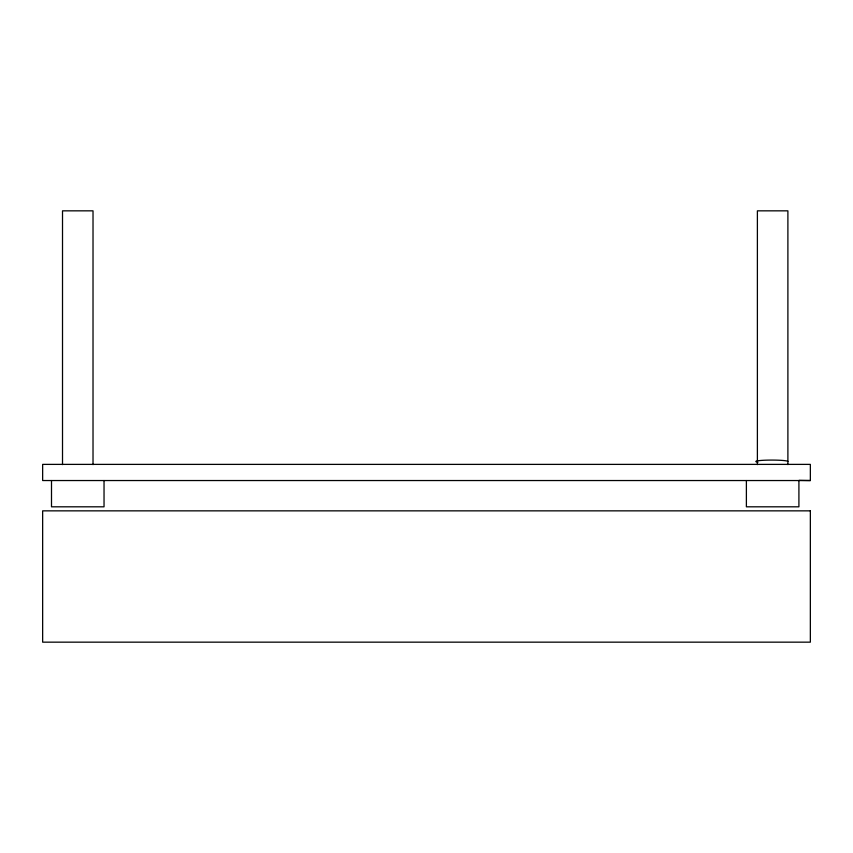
<?xml version="1.0" encoding="UTF-8"?>
<svg xmlns="http://www.w3.org/2000/svg" width="853" height="853" viewBox="0 0 853 853"><rect width="100%" height="100%" fill="white"/><g stroke="black" fill="none" stroke-linecap="round" stroke-linejoin="round"><path stroke-width="1.28" d="M799.08 480.356L810.35 480.538L810.35 464.384L42.65 464.384L42.65 480.538L810.35 480.538M798.909 480.538L798.909 506.81L746.386 506.81L746.386 480.538M787.895 464.597L787.895 210.84L757.389 210.84L757.389 464.597M104.034 480.538L104.034 506.81L51.5 506.81L51.5 480.538M93.02 464.597L93.02 210.84L62.514 210.84L62.514 464.597M757.976 462.177A16.036 1.397 0 0 1 767.711 460.13A16.036 1.397 0 0 1 787.895 461.473M810.35 510.851L42.65 510.851L42.65 642.16L810.35 642.16L810.35 510.851"/></g></svg>
